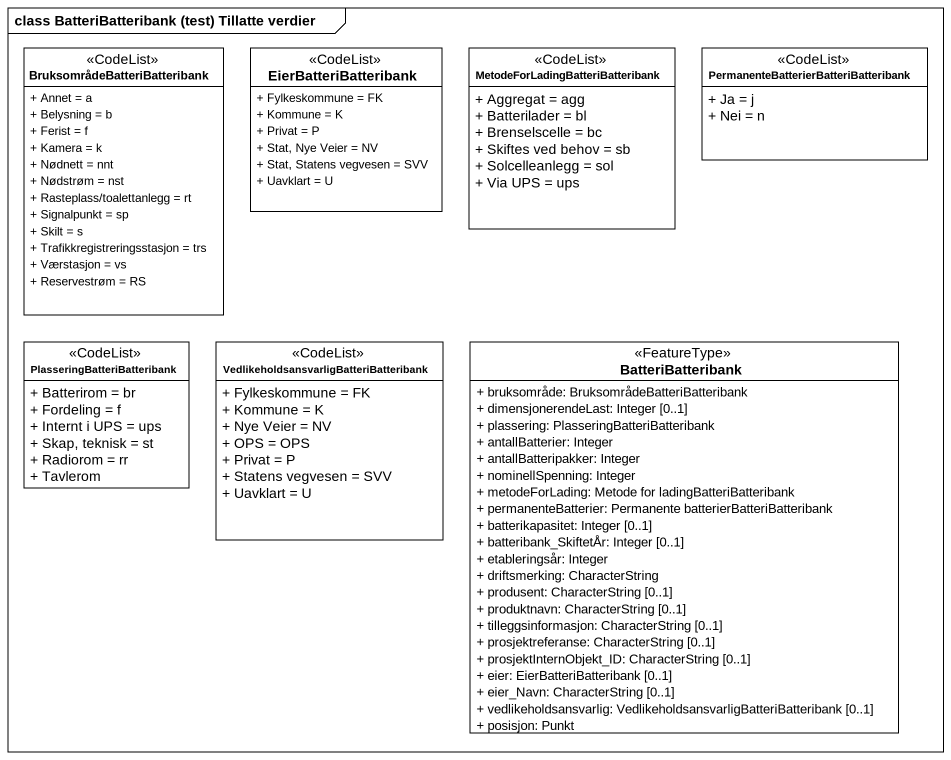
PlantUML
@startuml
mainframe class BatteriBatteribank (test) Tillatte verdier
hide circle
hide empty members
skinparam classAttributeIconSize 0
class "BruksområdeBatteriBatteribank" as BruksområdeBatteriBatteriban <<CodeList>> {
  + Annet = a
  + Belysning = b
  + Ferist = f
  + Kamera = k
  + Nødnett = nnt
  + Nødstrøm = nst
  + Rasteplass/toalettanlegg = rt
  + Signalpunkt = sp
  + Skilt = s
  + Trafikkregistreringsstasjon = trs
  + Værstasjon = vs
  + Reservestrøm = RS
}
class EierBatteriBatteribank <<CodeList>> {
  + Fylkeskommune = FK
  + Kommune = K
  + Privat = P
  + Stat, Nye Veier = NV
  + Stat, Statens vegvesen = SVV
  + Uavklart = U
}
class "MetodeForLadingBatteriBatteribank" as MetodeForLadingBatteriBatter <<CodeList>> {
  + Aggregat = agg
  + Batterilader = bl
  + Brenselscelle = bc
  + Skiftes ved behov = sb
  + Solcelleanlegg = sol
  + Via UPS = ups
}
class "PermanenteBatterierBatteriBatteribank" as PermanenteBatterierBatteriBa <<CodeList>> {
  + Ja = j
  + Nei = n
}
class PlasseringBatteriBatteribank <<CodeList>> {
  + Batterirom = br
  + Fordeling = f
  + Internt i UPS = ups
  + Skap, teknisk = st
  + Radiorom = rr
  + Tavlerom
}
class "VedlikeholdsansvarligBatteriBatteribank" as VedlikeholdsansvarligBatteri <<CodeList>> {
  + Fylkeskommune = FK
  + Kommune = K
  + Nye Veier = NV
  + OPS = OPS
  + Privat = P
  + Statens vegvesen = SVV
  + Uavklart = U
}
class BatteriBatteribank <<FeatureType>> {
  + bruksområde: BruksområdeBatteriBatteribank
  + dimensjonerendeLast: Integer [0..1]
  + plassering: PlasseringBatteriBatteribank
  + antallBatterier: Integer
  + antallBatteripakker: Integer
  + nominellSpenning: Integer
  + metodeForLading: Metode for ladingBatteriBatteribank
  + permanenteBatterier: Permanente batterierBatteriBatteribank
  + batterikapasitet: Integer [0..1]
  + batteribank_SkiftetÅr: Integer [0..1]
  + etableringsår: Integer
  + driftsmerking: CharacterString
  + produsent: CharacterString [0..1]
  + produktnavn: CharacterString [0..1]
  + tilleggsinformasjon: CharacterString [0..1]
  + prosjektreferanse: CharacterString [0..1]
  + prosjektInternObjekt_ID: CharacterString [0..1]
  + eier: EierBatteriBatteribank [0..1]
  + eier_Navn: CharacterString [0..1]
  + vedlikeholdsansvarlig: VedlikeholdsansvarligBatteriBatteribank [0..1]
  + posisjon: Punkt
}
@enduml
